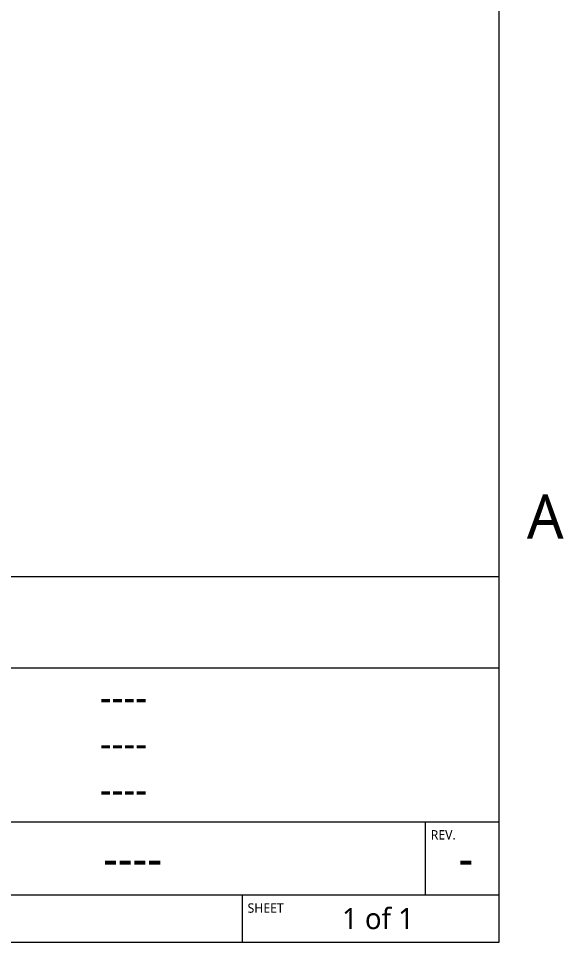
# Model space of a CAD drawing. Header units: inches. Extents: x 0 to 11, y 0 to 8.5.
# Drawn here: x 8.653 to 10.885, y 0.38 to 4.165 of the extents above; entities that cross this region are included whole.
import ezdxf

# ---------------------------------------------------------------- set-up
doc = ezdxf.new("R2010")
doc.units = ezdxf.units.IN
doc.header["$LTSCALE"] = 0.5
doc.header["$MEASUREMENT"] = 0
for name, color, linetype, lineweight in [('BORDER_FRAME', 7, 'Continuous', 15), ('BORDER_ZONES', 7, 'Continuous', 15), ('TITLE_BLOCK', 7, 'Continuous', 15)]:
    doc.layers.add(name, color=color, linetype=linetype, lineweight=lineweight)
doc.styles.add('Onshape-Standard', font='NotoSans-Regular.ttf')
doc.styles.add('Onshape-Standard-Fields', font='')
doc.styles.get('Onshape-Standard-Fields').set_extended_font_data('Noto Sans')

msp = doc.modelspace()

# ---------------------------------------------------------------- linework, layer by layer
at = {"layer": 'BORDER_FRAME'}
for p, q in [((10.62, 8.12), (10.62, 0.38)), ((10.62, 0.38), (0.38, 0.38))]:
    msp.add_line(p, q, dxfattribs=at)
at = {"layer": 'TITLE_BLOCK'}
for p, q in [((7.545, 1.88), (10.62, 1.88)), ((7.545, 1.505), (10.62, 1.505)), ((7.545, 0.875), (10.62, 0.875)), ((10.32, 0.575), (10.32, 0.875)), ((7.545, 0.575), (10.62, 0.575)), ((9.57, 0.38), (9.57, 0.575))]:
    msp.add_line(p, q, dxfattribs=at)

# ---------------------------------------------------------------- texts
at = {"layer": 'BORDER_ZONES', "insert": (10.81, 2.125), "char_height": 0.18, "attachment_point": 5, "style": 'Onshape-Standard'}
msp.add_mtext('A', dxfattribs=at)
at = {"layer": 'TITLE_BLOCK'}
for s, insert, char_height, width, attachment_point, style in [('----', (9.0825, 1.385), 0.1152, 2.775, 5, 'Onshape-Standard-Fields'), ('----', (9.0825, 1.196), 0.1152, 2.775, 5, 'Onshape-Standard-Fields'), ('----', (9.0825, 1.007), 0.1152, 2.775, 5, 'Onshape-Standard-Fields'), ('REV.', (10.3411, 0.8404), 0.0384, 0.3, 1, 'Onshape-Standard'), ('----', (9.12, 0.725), 0.144, 2.4, 5, 'Onshape-Standard-Fields'), ('-', (10.485, 0.725), 0.144, 0.27, 5, 'Onshape-Standard-Fields'), ('SHEET', (9.5911, 0.5404), 0.0384, 1.05, 1, 'Onshape-Standard'), ('1 of 1', (10.125, 0.4775), 0.0864, 0.99, 5, 'Onshape-Standard-Fields')]:
    msp.add_mtext(s, dxfattribs=dict(at, insert=insert, char_height=char_height, width=width, attachment_point=attachment_point, style=style))

doc.saveas('drawing.dxf')
